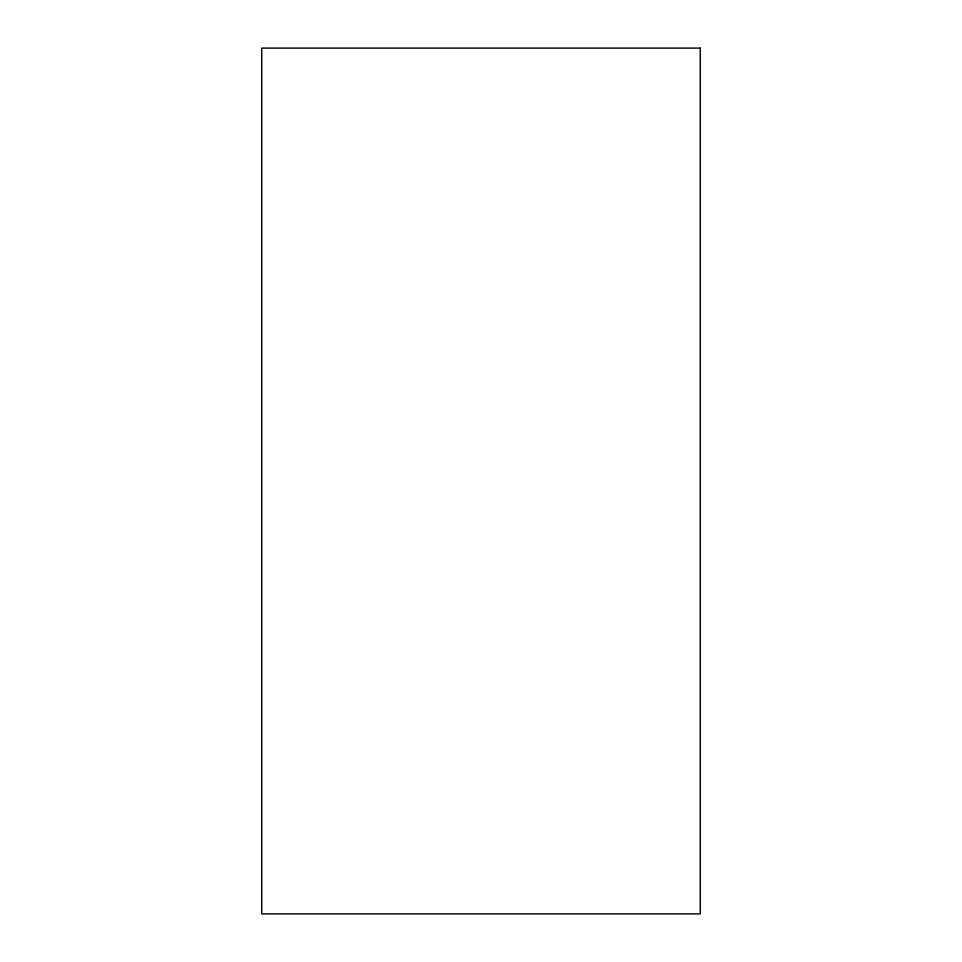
<?xml version="1.0" encoding="UTF-8"?>
<svg xmlns="http://www.w3.org/2000/svg" width="962" height="962" viewBox="0 0 962 962"><rect width="100%" height="100%" fill="white"/><g stroke="black" fill="none" stroke-linecap="round" stroke-linejoin="round"><path stroke-width="1.44" d="M700.264 48.1L261.736 48.1L261.736 913.9L700.264 913.9L700.264 48.1"/></g></svg>
